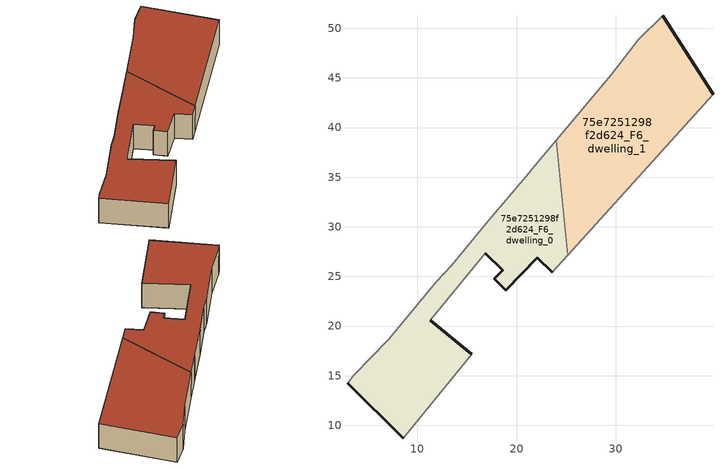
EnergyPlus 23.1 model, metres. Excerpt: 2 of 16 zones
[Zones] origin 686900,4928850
75e7251298f2d624_F6_dwelling_0
 floor to 75e7251298f2d624_F5_dwelling_0 (EU_floor_Construction): 15.51,17.17 11.33,20.59 16.85,27.32 18.6,25.61 17.76,24.77 18.92,23.62 22.11,26.86 23.6,25.44 25.15,27.16 24,38.71 21.6,35.84 21.23,35.4 16.96,30.37 13.47,26.11 11.95,24.49 7.11,18.65 3.6,15.02 2.97,14.23 8.57,8.72 z18
 wall outside (EU_wall_Construction): 11.33,20.59 15.51,17.17 / 8.57,8.72 2.97,14.23 / 23.6,25.44 22.11,26.86 18.92,23.62 17.76,24.77 18.6,25.61 16.85,27.32 z18:21
 wall adiabatic (EU_wall_Construction): 16.85,27.32 11.33,20.59 / 15.51,17.17 8.57,8.72 / 2.97,14.23 3.6,15.02 7.11,18.65 11.95,24.49 13.47,26.11 16.96,30.37 21.23,35.4 21.6,35.84 24,38.71 / 25.15,27.16 23.6,25.44 z18:21
 wall to 75e7251298f2d624_F6_dwelling_1 (EU_wall_Construction): 24,38.71 25.15,27.16 z18:21
 roof outside (EU_roof_Construction): 24,38.71 25.15,27.16 23.6,25.44 22.11,26.86 18.92,23.62 17.76,24.77 18.6,25.61 16.85,27.32 11.33,20.59 15.51,17.17 8.57,8.72 2.97,14.23 3.6,15.02 7.11,18.65 11.95,24.49 13.47,26.11 16.96,30.37 21.23,35.4 21.6,35.84 z21
75e7251298f2d624_F6_dwelling_1
 floor to 75e7251298f2d624_F5_dwelling_1 (EU_floor_Construction): 25.15,27.16 39.79,43.35 34.72,51.23 32.27,48.86 29.53,45.31 24,38.71 z18
 wall outside (EU_wall_Construction): 34.72,51.23 39.79,43.35 z18:21
 wall adiabatic (EU_wall_Construction): 39.79,43.35 25.15,27.16 / 24,38.71 29.53,45.31 32.27,48.86 34.72,51.23 z18:21
 roof outside (EU_roof_Construction): 34.72,51.23 39.79,43.35 25.15,27.16 24,38.71 29.53,45.31 32.27,48.86 z21
[Building]
EU S2 Campaign: North Axis=0; Terrain=City; Solar Distribution=FullExterior
[Site:Location]
Bologna: Latitude=44.5; Longitude=11.25; Time Zone=1; Elevation=37
[SizingPeriod:WeatherFileDays]
AnnualSizingPeriod: Begin Month=1; Begin Day of Month=1; End Month=12; End Day of Month=31; Day of Week for Start Day=Monday; Use Weather File Daylight Saving Period=No; Use Weather File Rain and Snow Indicators=No
[MATERIAL]
EU_InternalMass_Material: Roughness=MediumRough; Thickness=0.1; Conductivity=1; Density=1800; Specific Heat=900; Thermal Absorptance=0.9; Solar Absorptance=0.7; Visible Absorptance=0.7
[MATERIAL:NOMASS] Roughness=MediumRough; Thermal Absorptance=0.9; Solar Absorptance=0.7; Visible Absorptance=0.7
Name | Thermal Resistance
EU_wall_NoMass | 0.905828
EU_roof_NoMass | 0.37593
EU_floor_NoMass | 0.67114
[CONSTRUCTION]
EU_wall_Construction: EU_wall_NoMass
EU_roof_Construction: EU_roof_NoMass
EU_floor_Construction: EU_floor_NoMass
EU_InternalMass_Construction: EU_InternalMass_Material
[ZONE] Type=1; Multiplier=1; Ceiling Height=autocalculate; Floor Area=autocalculate; Part of Total Floor Area=Yes
Name | Volume
75e7251298f2d624_F6_dwelling_0 | 509.182
75e7251298f2d624_F6_dwelling_1 | 509.199
[INTERNALMASS] Construction=EU_InternalMass_Construction
Name | Zone or ZoneList | Surface Area
75e7251298f2d624_F6_dwelling_0_EU_InternalMass | 75e7251298f2d624_F6_dwelling_0 | 169.728
75e7251298f2d624_F6_dwelling_1_EU_InternalMass | 75e7251298f2d624_F6_dwelling_1 | 169.733
[OTHEREQUIPMENT] Fuel Type=Electricity; Design Level Calculation Method=Watts/Area; Power per Zone Floor Area=1; Fraction Latent=0; Fraction Radiant=0; Fraction Lost=0; Carbon Dioxide Generation Rate=0; EndUse Subcategory=EU_Step8_InternalGains
Name | Zone or ZoneList or Space or SpaceList | Schedule
EU_Step8_InternalGain_75e7251298f2d624_F6_dwelling_0_f000 | 75e7251298f2d624_F6_dwelling_0 | EU_Step8_GainSchedule_75e7251298f2d624_F6_dwelling_0_f000
EU_Step8_InternalGain_75e7251298f2d624_F6_dwelling_1_f000 | 75e7251298f2d624_F6_dwelling_1 | EU_Step8_GainSchedule_75e7251298f2d624_F6_dwelling_1_f000
[ZONEVENTILATION:DESIGNFLOWRATE] Schedule=EU_AlwaysOn; Design Flow Rate Calculation Method=AirChanges/Hour; Air Changes per Hour=0.73129; Ventilation Type=Natural; Fan Pressure Rise=0; Fan Total Efficiency=1; Constant Term Coefficient=1; Temperature Term Coefficient=0; Velocity Term Coefficient=0; Velocity Squared Term Coefficient=0; Minimum Indoor Temperature=-100; Maximum Indoor Temperature=100; Delta Temperature=-100; Minimum Outdoor Temperature=-100; Maximum Outdoor Temperature=100; Maximum Wind Speed=40
Name | Zone or ZoneList or Space or SpaceList
EU_ConstantAir_75e7251298f2d624_F6_dwelling_0 | 75e7251298f2d624_F6_dwelling_0
EU_ConstantAir_75e7251298f2d624_F6_dwelling_1 | 75e7251298f2d624_F6_dwelling_1
[HVACTEMPLATE:ZONE:IDEALLOADSAIRSYSTEM] System Availability Schedule=EU_AlwaysOn; Maximum Heating Supply Air Temperature=50; Minimum Cooling Supply Air Temperature=13; Maximum Heating Supply Air Humidity Ratio=0.0156; Minimum Cooling Supply Air Humidity Ratio=0.0077; Heating Limit=NoLimit; Cooling Limit=NoLimit; Heating Availability Schedule=EU_AlwaysOn; Cooling Availability Schedule=EU_CoolingOff; Dehumidification Control Type=ConstantSensibleHeatRatio; Cooling Sensible Heat Ratio=0.7; Dehumidification Setpoint=60; Humidification Control Type=None; Humidification Setpoint=30; Outdoor Air Method=None; Outdoor Air Flow Rate per Person=0.00944; Outdoor Air Flow Rate per Zone Floor Area=0; Outdoor Air Flow Rate per Zone=0; Demand Controlled Ventilation Type=None; Outdoor Air Economizer Type=NoEconomizer; Heat Recovery Type=None; Sensible Heat Recovery Effectiveness=0.7; Latent Heat Recovery Effectiveness=0.65
Name | Template Thermostat
75e7251298f2d624_F6_dwelling_0 | EU_HeatOnly_75e7251298f2d624_F6_dwelling_0
75e7251298f2d624_F6_dwelling_1 | EU_HeatOnly_75e7251298f2d624_F6_dwelling_1
[SIZING:ZONE] Zone Cooling Design Supply Air Temperature Input Method=SupplyAirTemperature; Zone Cooling Design Supply Air Temperature=13; Zone Heating Design Supply Air Temperature Input Method=SupplyAirTemperature; Zone Heating Design Supply Air Temperature=50; Zone Cooling Design Supply Air Humidity Ratio=0.008; Zone Heating Design Supply Air Humidity Ratio=0.008; Cooling Design Air Flow Method=DesignDay; Cooling Design Air Flow Rate=0; Cooling Minimum Air Flow per Zone Floor Area=0.000762; Cooling Minimum Air Flow=0; Cooling Minimum Air Flow Fraction=0.2; Heating Design Air Flow Method=DesignDay; Heating Design Air Flow Rate=0; Heating Maximum Air Flow per Zone Floor Area=0.002032; Heating Maximum Air Flow=0.141576; Heating Maximum Air Flow Fraction=0.3; Account for Dedicated Outdoor Air System=No; Dedicated Outdoor Air System Control Strategy=NeutralSupplyAir; Dedicated Outdoor Air Low Setpoint Temperature for Design=autosize; Dedicated Outdoor Air High Setpoint Temperature for Design=autosize; Zone Load Sizing Method=Sensible Load Only No Latent Load; Zone Latent Cooling Design Supply Air Humidity Ratio Input Method=HumidityRatioDifference; Zone Cooling Design Supply Air Humidity Ratio Difference=0.005; Zone Latent Heating Design Supply Air Humidity Ratio Input Method=HumidityRatioDifference; Zone Humidification Design Supply Air Humidity Ratio Difference=0.005
75e7251298f2d624_F6_dwelling_0; 75e7251298f2d624_F6_dwelling_1
[SCHEDULE:CONSTANT]
Name | Hourly Value
EU_AlwaysOn | 1
EU_CoolingOff | 0
[SCHEDULE:FILE] Column Number=1; Rows to Skip at Top=0; Number of Hours of Data=8760; Column Separator=Comma; Interpolate to Timestep=No; Minutes per Item=60; Adjust Schedule for Daylight Savings=Yes
Name | File
EU_Step8_GainSchedule_75e7251298f2d624_F6_dwelling_0_f000 | ../../schedules/75e7251298f2d624/75e7251298f2d624_F6_dwelling_0_f000_gain.csv
EU_Step8_GainSchedule_75e7251298f2d624_F6_dwelling_1_f000 | ../../schedules/75e7251298f2d624/75e7251298f2d624_F6_dwelling_1_f000_gain.csv
